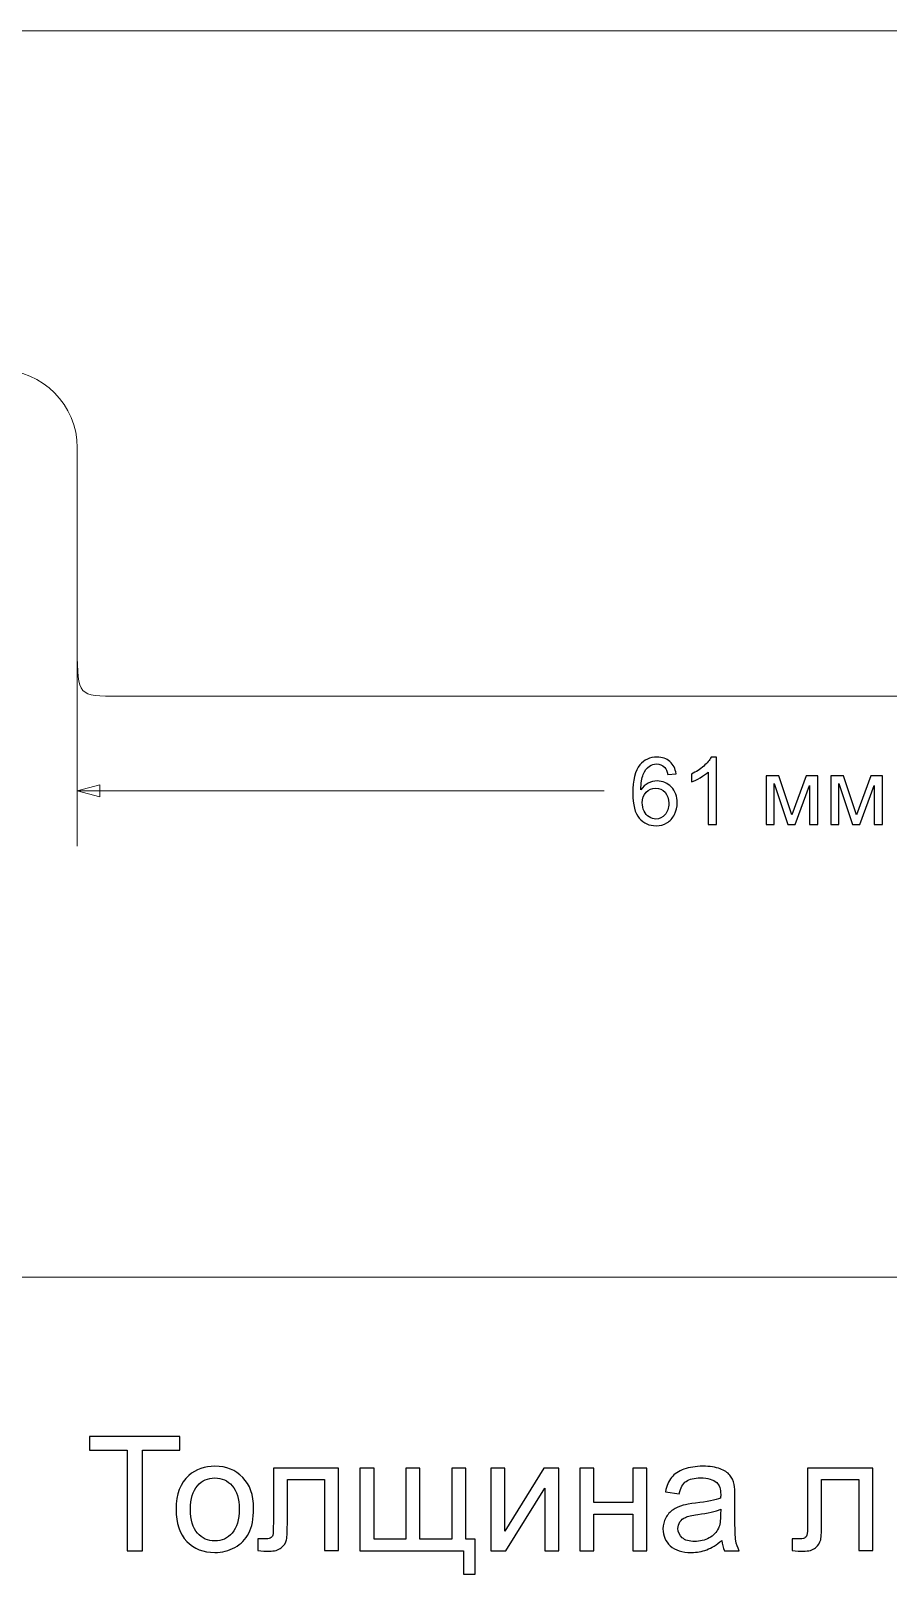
# Model space of a CAD drawing. Header units: centimetres. Extents: x -21 to 21, y -14.8 to 14.8.
# Drawn here: x 10.13 to 13.99, y -5.31 to 1.65 of the extents above; entities that cross this region are included whole.
import ezdxf

# ---------------------------------------------------------------- set-up
doc = ezdxf.new("R2010")
doc.units = ezdxf.units.CM
doc.header["$MEASUREMENT"] = 0
doc.layers.add('layer 1', color=7, linetype='Continuous')

msp = doc.modelspace()

# ---------------------------------------------------------------- linework, layer by layer
at = {"layer": 'layer 1', "color": 254, "lineweight": 20}
msp.add_open_spline([(-16.71213, 1.65152), (-16.71213, 1.65152), (16.28787, 1.65152), (16.28787, 1.65152), (16.28787, 1.65152), (16.28787, 1.65152), (16.28787, 0.45152), (16.28787, 0.45152), (16.28787, 0.45152), (16.28787, 0.45152), (17.78787, 0.45152), (17.78787, 0.45152), (17.78787, 0.45152), (17.78787, 0.45152), (17.78787, -1.34848), (17.78787, -1.34848), (17.78787, -1.34848), (17.78787, -1.34848), (17.34791, -1.34848), (17.34791, -1.34848), (17.34791, -1.34848), (17.13286, -1.34848), (17.13787, -1.3462), (17.13787, -1.1144), (17.13787, -1.1144), (17.13787, -1.1144), (17.13787, -0.22848), (17.13787, -0.22848), (17.13787, -0.22848), (17.13787, -0.03518), (16.98117, 0.12152), (16.78787, 0.12152), (16.78787, 0.12152), (16.59457, 0.12152), (16.43787, -0.03518), (16.43787, -0.22848), (16.43787, -0.22848), (16.43787, -0.22848), (16.43787, -1.10944), (16.43787, -1.10944), (16.43787, -1.10944), (16.43787, -1.35629), (16.43761, -1.34848), (16.20689, -1.34848), (16.20689, -1.34848), (16.20689, -1.34848), (10.52493, -1.34848), (10.52493, -1.34848), (10.52493, -1.34848), (10.34237, -1.34848), (10.33787, -1.34997), (10.33787, -1.13752), (10.33787, -1.13752), (10.33787, -1.13752), (10.33787, -0.22848), (10.33787, -0.22848), (10.33787, -0.22848), (10.33787, -0.03518), (10.18117, 0.12152), (9.98787, 0.12152), (9.98787, 0.12152), (9.79457, 0.12152), (9.63787, -0.03518), (9.63787, -0.22848), (9.63787, -0.22848), (9.63787, -0.22848), (9.63787, -1.14909), (9.63787, -1.14909), (9.63787, -1.14909), (9.63787, -1.3535), (9.63332, -1.34848), (9.44675, -1.34848), (9.44675, -1.34848), (9.44675, -1.34848), (3.95002, -1.34848), (3.95002, -1.34848), (3.95002, -1.34848), (3.53664, -1.34848), (3.53787, -1.35182), (3.53787, -0.86136), (3.53787, -0.86136), (3.53787, -0.86136), (3.53787, -0.22848), (3.53787, -0.22848), (3.53787, -0.22848), (3.53787, -0.03518), (3.38117, 0.12152), (3.18787, 0.12152), (3.18787, 0.12152), (2.99457, 0.12152), (2.83787, -0.03518), (2.83787, -0.22848), (2.83787, -0.22848), (2.83787, -0.22848), (2.83787, -0.86632), (2.83787, -0.86632), (2.83787, -0.86632), (2.83787, -1.35671), (2.83664, -1.34848), (2.43197, -1.34848), (2.43197, -1.34848), (2.43197, -1.34848), (-2.85623, -1.34848), (-2.85623, -1.34848), (-2.85623, -1.34848), (-3.2609, -1.34848), (-3.26213, -1.35671), (-3.26213, -0.86632), (-3.26213, -0.86632), (-3.26213, -0.86632), (-3.26213, -0.22848), (-3.26213, -0.22848), (-3.26213, -0.22848), (-3.26213, -0.03518), (-3.41883, 0.12152), (-3.61213, 0.12152), (-3.61213, 0.12152), (-3.80543, 0.12152), (-3.96213, -0.03518), (-3.96213, -0.22848), (-3.96213, -0.22848), (-3.96213, -0.22848), (-3.96213, -0.86136), (-3.96213, -0.86136), (-3.96213, -0.86136), (-3.96213, -1.35182), (-3.9609, -1.34848), (-4.37428, -1.34848), (-4.37428, -1.34848), (-4.37428, -1.34848), (-9.87101, -1.34848), (-9.87101, -1.34848), (-9.87101, -1.34848), (-10.05758, -1.34848), (-10.06213, -1.3535), (-10.06213, -1.14909), (-10.06213, -1.14909), (-10.06213, -1.14909), (-10.06213, -0.22848), (-10.06213, -0.22848), (-10.06213, -0.22848), (-10.06213, -0.03518), (-10.21883, 0.12152), (-10.41213, 0.12152), (-10.41213, 0.12152), (-10.60543, 0.12152), (-10.76213, -0.03518), (-10.76213, -0.22848), (-10.76213, -0.22848), (-10.76213, -0.22848), (-10.76213, -1.13752), (-10.76213, -1.13752), (-10.76213, -1.13752), (-10.76213, -1.34997), (-10.76663, -1.34848), (-10.94919, -1.34848), (-10.94919, -1.34848), (-10.94919, -1.34848), (-16.63115, -1.34848), (-16.63115, -1.34848), (-16.63115, -1.34848), (-16.86187, -1.34848), (-16.86213, -1.35629), (-16.86213, -1.10944), (-16.86213, -1.10944), (-16.86213, -1.10944), (-16.86213, -0.22848), (-16.86213, -0.22848), (-16.86213, -0.22848), (-16.86213, -0.03518), (-17.01883, 0.12152), (-17.21213, 0.12152), (-17.21213, 0.12152), (-17.40543, 0.12152), (-17.56213, -0.03518), (-17.56213, -0.22848), (-17.56213, -0.22848), (-17.56213, -0.22848), (-17.56213, -1.1144), (-17.56213, -1.1144), (-17.56213, -1.1144), (-17.56213, -1.3462), (-17.55712, -1.34848), (-17.77217, -1.34848), (-17.77217, -1.34848), (-17.77217, -1.34848), (-18.21213, -1.34848), (-18.21213, -1.34848), (-18.21213, -1.34848), (-18.21213, -1.34848), (-18.21213, 0.45152), (-18.21213, 0.45152), (-18.21213, 0.45152), (-18.21213, 0.45152), (-16.71213, 0.45152), (-16.71213, 0.45152), (-16.71213, 0.45152), (-16.71213, 0.45152), (-16.71213, 1.65152), (-16.71213, 1.65152)], degree=3, knots=[0, 0, 0, 0, 0.0196078, 0.0196078, 0.0196078, 0.0196078, 0.0392157, 0.0392157, 0.0392157, 0.0392157, 0.0588235, 0.0588235, 0.0588235, 0.0588235, 0.0784314, 0.0784314, 0.0784314, 0.0784314, 0.0980392, 0.0980392, 0.0980392, 0.0980392, 0.1176471, 0.1176471, 0.1176471, 0.1176471, 0.1372549, 0.1372549, 0.1372549, 0.1372549, 0.1568627, 0.1568627, 0.1568627, 0.1568627, 0.1764706, 0.1764706, 0.1764706, 0.1764706, 0.1960784, 0.1960784, 0.1960784, 0.1960784, 0.2156863, 0.2156863, 0.2156863, 0.2156863, 0.2352941, 0.2352941, 0.2352941, 0.2352941, 0.254902, 0.254902, 0.254902, 0.254902, 0.2745098, 0.2745098, 0.2745098, 0.2745098, 0.2941176, 0.2941176, 0.2941176, 0.2941176, 0.3137255, 0.3137255, 0.3137255, 0.3137255, 0.3333333, 0.3333333, 0.3333333, 0.3333333, 0.3529412, 0.3529412, 0.3529412, 0.3529412, 0.372549, 0.372549, 0.372549, 0.372549, 0.3921569, 0.3921569, 0.3921569, 0.3921569, 0.4117647, 0.4117647, 0.4117647, 0.4117647, 0.4313725, 0.4313725, 0.4313725, 0.4313725, 0.4509804, 0.4509804, 0.4509804, 0.4509804, 0.4705882, 0.4705882, 0.4705882, 0.4705882, 0.4901961, 0.4901961, 0.4901961, 0.4901961, 0.5098039, 0.5098039, 0.5098039, 0.5098039, 0.5294118, 0.5294118, 0.5294118, 0.5294118, 0.5490196, 0.5490196, 0.5490196, 0.5490196, 0.5686275, 0.5686275, 0.5686275, 0.5686275, 0.5882353, 0.5882353, 0.5882353, 0.5882353, 0.6078431, 0.6078431, 0.6078431, 0.6078431, 0.627451, 0.627451, 0.627451, 0.627451, 0.6470588, 0.6470588, 0.6470588, 0.6470588, 0.6666667, 0.6666667, 0.6666667, 0.6666667, 0.6862745, 0.6862745, 0.6862745, 0.6862745, 0.7058824, 0.7058824, 0.7058824, 0.7058824, 0.7254902, 0.7254902, 0.7254902, 0.7254902, 0.745098, 0.745098, 0.745098, 0.745098, 0.7647059, 0.7647059, 0.7647059, 0.7647059, 0.7843137, 0.7843137, 0.7843137, 0.7843137, 0.8039216, 0.8039216, 0.8039216, 0.8039216, 0.8235294, 0.8235294, 0.8235294, 0.8235294, 0.8431373, 0.8431373, 0.8431373, 0.8431373, 0.8627451, 0.8627451, 0.8627451, 0.8627451, 0.8823529, 0.8823529, 0.8823529, 0.8823529, 0.9019608, 0.9019608, 0.9019608, 0.9019608, 0.9215686, 0.9215686, 0.9215686, 0.9215686, 0.9411765, 0.9411765, 0.9411765, 0.9411765, 0.9607843, 0.9607843, 0.9607843, 0.9607843, 1, 1, 1, 1], dxfattribs=at)
at = {"layer": 'layer 1', "color": 155, "lineweight": 9}
for points in [[(10.33787, -0.933), (10.33787, -0.933), (10.33787, -2.02574), (10.33787, -2.02574)], [(10.33787, -1.77574), (10.33787, -1.77574), (12.71209, -1.77574), (12.71209, -1.77574)], [(17.78787, -3.96878), (17.78787, -3.96878), (0.79093, -3.96878), (0.79093, -3.96878)]]:
    msp.add_open_spline(points, degree=3, dxfattribs=at)
at = {"layer": 'layer 1', "color": 155}
for points, knots in [([(13.03637, -1.6989), (13.03637, -1.6989), (12.99954, -1.70186), (12.99954, -1.70186), (12.99954, -1.70186), (12.99623, -1.68726), (12.9915, -1.6766), (12.98536, -1.66997), (12.98536, -1.66997), (12.97527, -1.65932), (12.96278, -1.65403), (12.94797, -1.65403), (12.94797, -1.65403), (12.93604, -1.65403), (12.92546, -1.65734), (12.91636, -1.66397), (12.91636, -1.66397), (12.90465, -1.67251), (12.89547, -1.68493), (12.88863, -1.7013), (12.88863, -1.7013), (12.88186, -1.71774), (12.87833, -1.74109), (12.87805, -1.77136), (12.87805, -1.77136), (12.88701, -1.75774), (12.89801, -1.74758), (12.911, -1.74102), (12.911, -1.74102), (12.92398, -1.73439), (12.93752, -1.73107), (12.95178, -1.73107), (12.95178, -1.73107), (12.97661, -1.73107), (12.99778, -1.74024), (13.01528, -1.75852), (13.01528, -1.75852), (13.0327, -1.77679), (13.04145, -1.80036), (13.04145, -1.82935), (13.04145, -1.82935), (13.04145, -1.8484), (13.03736, -1.86604), (13.02918, -1.88241), (13.02918, -1.88241), (13.02092, -1.89878), (13.0097, -1.91127), (12.99531, -1.91995), (12.99531, -1.91995), (12.98099, -1.92863), (12.96469, -1.933), (12.94648, -1.933), (12.94648, -1.933), (12.91551, -1.933), (12.89018, -1.92157), (12.87057, -1.89878), (12.87057, -1.89878), (12.85102, -1.87599), (12.84122, -1.83839), (12.84122, -1.78603), (12.84122, -1.78603), (12.84122, -1.72747), (12.85208, -1.68486), (12.87374, -1.65826), (12.87374, -1.65826), (12.89265, -1.63512), (12.91812, -1.62355), (12.95022, -1.62355), (12.95022, -1.62355), (12.97407, -1.62355), (12.99369, -1.63025), (13.00893, -1.64358), (13.00893, -1.64358), (13.02417, -1.65692), (13.03334, -1.67533), (13.03637, -1.6989)], [0, 0, 0, 0, 0.05, 0.05, 0.05, 0.05, 0.1, 0.1, 0.1, 0.1, 0.15, 0.15, 0.15, 0.15, 0.2, 0.2, 0.2, 0.2, 0.25, 0.25, 0.25, 0.25, 0.3, 0.3, 0.3, 0.3, 0.35, 0.35, 0.35, 0.35, 0.4, 0.4, 0.4, 0.4, 0.45, 0.45, 0.45, 0.45, 0.5, 0.5, 0.5, 0.5, 0.55, 0.55, 0.55, 0.55, 0.6, 0.6, 0.6, 0.6, 0.65, 0.65, 0.65, 0.65, 0.7, 0.7, 0.7, 0.7, 0.75, 0.75, 0.75, 0.75, 0.8, 0.8, 0.8, 0.8, 0.85, 0.85, 0.85, 0.85, 0.9, 0.9, 0.9, 0.9, 1, 1, 1, 1]), ([(13.21805, -1.92792), (13.21805, -1.92792), (13.1808, -1.92792), (13.1808, -1.92792), (13.1808, -1.92792), (13.1808, -1.92792), (13.1808, -1.69071), (13.1808, -1.69071), (13.1808, -1.69071), (13.17184, -1.69932), (13.16005, -1.70786), (13.14552, -1.7164), (13.14552, -1.7164), (13.13098, -1.72493), (13.11786, -1.73135), (13.10629, -1.73559), (13.10629, -1.73559), (13.10629, -1.73559), (13.10629, -1.6996), (13.10629, -1.6996), (13.10629, -1.6996), (13.1271, -1.68987), (13.14531, -1.67801), (13.1609, -1.66404), (13.1609, -1.66404), (13.17649, -1.65014), (13.18757, -1.63667), (13.19406, -1.62355), (13.19406, -1.62355), (13.19406, -1.62355), (13.21805, -1.62355), (13.21805, -1.62355), (13.21805, -1.62355), (13.21805, -1.62355), (13.21805, -1.92792), (13.21805, -1.92792)], [0, 0, 0, 0, 0.1, 0.1, 0.1, 0.1, 0.2, 0.2, 0.2, 0.2, 0.3, 0.3, 0.3, 0.3, 0.4, 0.4, 0.4, 0.4, 0.5, 0.5, 0.5, 0.5, 0.6, 0.6, 0.6, 0.6, 0.7, 0.7, 0.7, 0.7, 0.8, 0.8, 0.8, 0.8, 1, 1, 1, 1]), ([(13.44284, -1.70821), (13.44284, -1.70821), (13.50013, -1.70821), (13.50013, -1.70821), (13.50013, -1.70821), (13.50013, -1.70821), (13.5582, -1.88403), (13.5582, -1.88403), (13.5582, -1.88403), (13.5582, -1.88403), (13.62247, -1.70821), (13.62247, -1.70821), (13.62247, -1.70821), (13.62247, -1.70821), (13.67567, -1.70821), (13.67567, -1.70821), (13.67567, -1.70821), (13.67567, -1.70821), (13.67567, -1.92792), (13.67567, -1.92792), (13.67567, -1.92792), (13.67567, -1.92792), (13.63842, -1.92792), (13.63842, -1.92792), (13.63842, -1.92792), (13.63842, -1.92792), (13.63842, -1.75104), (13.63842, -1.75104), (13.63842, -1.75104), (13.63842, -1.75104), (13.57372, -1.92792), (13.57372, -1.92792), (13.57372, -1.92792), (13.57372, -1.92792), (13.54042, -1.92792), (13.54042, -1.92792), (13.54042, -1.92792), (13.54042, -1.92792), (13.47925, -1.74257), (13.47925, -1.74257), (13.47925, -1.74257), (13.47925, -1.74257), (13.47925, -1.92792), (13.47925, -1.92792), (13.47925, -1.92792), (13.47925, -1.92792), (13.44284, -1.92792), (13.44284, -1.92792), (13.44284, -1.92792), (13.44284, -1.92792), (13.44284, -1.70821), (13.44284, -1.70821)], [0, 0, 0, 0, 0.0714286, 0.0714286, 0.0714286, 0.0714286, 0.1428571, 0.1428571, 0.1428571, 0.1428571, 0.2142857, 0.2142857, 0.2142857, 0.2142857, 0.2857143, 0.2857143, 0.2857143, 0.2857143, 0.3571429, 0.3571429, 0.3571429, 0.3571429, 0.4285714, 0.4285714, 0.4285714, 0.4285714, 0.5, 0.5, 0.5, 0.5, 0.5714286, 0.5714286, 0.5714286, 0.5714286, 0.6428571, 0.6428571, 0.6428571, 0.6428571, 0.7142857, 0.7142857, 0.7142857, 0.7142857, 0.7857143, 0.7857143, 0.7857143, 0.7857143, 0.8571429, 0.8571429, 0.8571429, 0.8571429, 1, 1, 1, 1]), ([(13.73388, -1.70821), (13.73388, -1.70821), (13.79117, -1.70821), (13.79117, -1.70821), (13.79117, -1.70821), (13.79117, -1.70821), (13.84924, -1.88403), (13.84924, -1.88403), (13.84924, -1.88403), (13.84924, -1.88403), (13.91351, -1.70821), (13.91351, -1.70821), (13.91351, -1.70821), (13.91351, -1.70821), (13.96671, -1.70821), (13.96671, -1.70821), (13.96671, -1.70821), (13.96671, -1.70821), (13.96671, -1.92792), (13.96671, -1.92792), (13.96671, -1.92792), (13.96671, -1.92792), (13.92946, -1.92792), (13.92946, -1.92792), (13.92946, -1.92792), (13.92946, -1.92792), (13.92946, -1.75104), (13.92946, -1.75104), (13.92946, -1.75104), (13.92946, -1.75104), (13.86476, -1.92792), (13.86476, -1.92792), (13.86476, -1.92792), (13.86476, -1.92792), (13.83146, -1.92792), (13.83146, -1.92792), (13.83146, -1.92792), (13.83146, -1.92792), (13.77029, -1.74257), (13.77029, -1.74257), (13.77029, -1.74257), (13.77029, -1.74257), (13.77029, -1.92792), (13.77029, -1.92792), (13.77029, -1.92792), (13.77029, -1.92792), (13.73388, -1.92792), (13.73388, -1.92792), (13.73388, -1.92792), (13.73388, -1.92792), (13.73388, -1.70821), (13.73388, -1.70821)], [0, 0, 0, 0, 0.0714286, 0.0714286, 0.0714286, 0.0714286, 0.1428571, 0.1428571, 0.1428571, 0.1428571, 0.2142857, 0.2142857, 0.2142857, 0.2142857, 0.2857143, 0.2857143, 0.2857143, 0.2857143, 0.3571429, 0.3571429, 0.3571429, 0.3571429, 0.4285714, 0.4285714, 0.4285714, 0.4285714, 0.5, 0.5, 0.5, 0.5, 0.5714286, 0.5714286, 0.5714286, 0.5714286, 0.6428571, 0.6428571, 0.6428571, 0.6428571, 0.7142857, 0.7142857, 0.7142857, 0.7142857, 0.7857143, 0.7857143, 0.7857143, 0.7857143, 0.8571429, 0.8571429, 0.8571429, 0.8571429, 1, 1, 1, 1]), ([(12.88397, -1.82971), (12.88397, -1.84255), (12.88672, -1.85483), (12.89216, -1.86654), (12.89216, -1.86654), (12.89759, -1.87825), (12.90521, -1.88714), (12.91488, -1.89328), (12.91488, -1.89328), (12.92461, -1.89942), (12.93491, -1.90252), (12.94585, -1.90252), (12.94585, -1.90252), (12.96172, -1.90252), (12.97527, -1.89617), (12.98649, -1.88347), (12.98649, -1.88347), (12.99771, -1.87077), (13.00335, -1.85356), (13.00335, -1.83175), (13.00335, -1.83175), (13.00335, -1.8108), (12.99778, -1.79429), (12.9867, -1.78222), (12.9867, -1.78222), (12.97562, -1.77016), (12.96151, -1.76409), (12.94437, -1.76409), (12.94437, -1.76409), (12.92758, -1.76409), (12.91325, -1.77016), (12.90154, -1.78222), (12.90154, -1.78222), (12.88983, -1.79429), (12.88397, -1.81009), (12.88397, -1.82971)], [0, 0, 0, 0, 0.1, 0.1, 0.1, 0.1, 0.2, 0.2, 0.2, 0.2, 0.3, 0.3, 0.3, 0.3, 0.4, 0.4, 0.4, 0.4, 0.5, 0.5, 0.5, 0.5, 0.6, 0.6, 0.6, 0.6, 0.7, 0.7, 0.7, 0.7, 0.8, 0.8, 0.8, 0.8, 1, 1, 1, 1])]:
    msp.add_open_spline(points, degree=3, knots=knots, dxfattribs=at)
at = {"layer": 'layer 1', "color": 155, "lineweight": 9}
msp.add_open_spline([(10.43946, -1.80296), (10.43946, -1.80296), (10.33787, -1.77574), (10.33787, -1.77574), (10.33787, -1.77574), (10.33787, -1.77574), (10.43946, -1.74851), (10.43946, -1.74851), (10.43946, -1.74851), (10.43946, -1.74851), (10.43946, -1.80296), (10.43946, -1.80296)], degree=3, knots=[0, 0, 0, 0, 0.25, 0.25, 0.25, 0.25, 0.5, 0.5, 0.5, 0.5, 1, 1, 1, 1], dxfattribs=at)
at = {"layer": 'layer 1', "color": 250}
for points, knots in [([(10.56271, -5.20212), (10.56271, -5.20212), (10.56271, -4.74805), (10.56271, -4.74805), (10.56271, -4.74805), (10.56271, -4.74805), (10.39315, -4.74805), (10.39315, -4.74805), (10.39315, -4.74805), (10.39315, -4.74805), (10.39315, -4.6877), (10.39315, -4.6877), (10.39315, -4.6877), (10.39315, -4.6877), (10.80052, -4.6877), (10.80052, -4.6877), (10.80052, -4.6877), (10.80052, -4.6877), (10.80052, -4.74805), (10.80052, -4.74805), (10.80052, -4.74805), (10.80052, -4.74805), (10.63096, -4.74805), (10.63096, -4.74805), (10.63096, -4.74805), (10.63096, -4.74805), (10.63096, -5.20212), (10.63096, -5.20212), (10.63096, -5.20212), (10.63096, -5.20212), (10.56271, -5.20212), (10.56271, -5.20212)], [0, 0, 0, 0, 0.1111111, 0.1111111, 0.1111111, 0.1111111, 0.2222222, 0.2222222, 0.2222222, 0.2222222, 0.3333333, 0.3333333, 0.3333333, 0.3333333, 0.4444444, 0.4444444, 0.4444444, 0.4444444, 0.5555556, 0.5555556, 0.5555556, 0.5555556, 0.6666667, 0.6666667, 0.6666667, 0.6666667, 0.7777778, 0.7777778, 0.7777778, 0.7777778, 1, 1, 1, 1]), ([(10.78304, -5.01568), (10.78304, -4.94683), (10.8022, -4.89582), (10.84064, -4.86265), (10.84064, -4.86265), (10.87261, -4.83511), (10.91176, -4.82134), (10.95786, -4.82134), (10.95786, -4.82134), (11.00899, -4.82134), (11.05091, -4.8381), (11.08348, -4.87163), (11.08348, -4.87163), (11.11593, -4.90504), (11.13221, -4.95138), (11.13221, -5.01041), (11.13221, -5.01041), (11.13221, -5.05831), (11.12503, -5.09591), (11.11066, -5.12333), (11.11066, -5.12333), (11.09629, -5.15075), (11.07533, -5.17206), (11.04779, -5.18727), (11.04779, -5.18727), (11.02037, -5.20248), (10.99031, -5.21002), (10.95786, -5.21002), (10.95786, -5.21002), (10.90566, -5.21002), (10.86351, -5.19338), (10.8313, -5.15997), (10.8313, -5.15997), (10.79908, -5.12656), (10.78304, -5.07843), (10.78304, -5.01568)], [0, 0, 0, 0, 0.1, 0.1, 0.1, 0.1, 0.2, 0.2, 0.2, 0.2, 0.3, 0.3, 0.3, 0.3, 0.4, 0.4, 0.4, 0.4, 0.5, 0.5, 0.5, 0.5, 0.6, 0.6, 0.6, 0.6, 0.7, 0.7, 0.7, 0.7, 0.8, 0.8, 0.8, 0.8, 1, 1, 1, 1]), ([(11.22141, -4.82924), (11.22141, -4.82924), (11.51526, -4.82924), (11.51526, -4.82924), (11.51526, -4.82924), (11.51526, -4.82924), (11.51526, -5.20176), (11.51526, -5.20176), (11.51526, -5.20176), (11.51526, -5.20176), (11.45204, -5.20176), (11.45204, -5.20176), (11.45204, -5.20176), (11.45204, -5.20176), (11.45204, -4.88169), (11.45204, -4.88169), (11.45204, -4.88169), (11.45204, -4.88169), (11.28464, -4.88169), (11.28464, -4.88169), (11.28464, -4.88169), (11.28464, -4.88169), (11.28464, -5.06717), (11.28464, -5.06717), (11.28464, -5.06717), (11.28464, -5.1104), (11.2832, -5.1389), (11.28045, -5.15279), (11.28045, -5.15279), (11.27757, -5.16656), (11.26991, -5.17853), (11.25734, -5.18883), (11.25734, -5.18883), (11.24464, -5.19913), (11.22644, -5.20428), (11.20261, -5.20428), (11.20261, -5.20428), (11.18788, -5.20428), (11.17088, -5.20332), (11.15172, -5.20152), (11.15172, -5.20152), (11.15172, -5.20152), (11.15172, -5.14895), (11.15172, -5.14895), (11.15172, -5.14895), (11.15172, -5.14895), (11.17938, -5.14895), (11.17938, -5.14895), (11.17938, -5.14895), (11.19243, -5.14895), (11.20177, -5.14764), (11.2074, -5.14488), (11.2074, -5.14488), (11.21303, -5.14225), (11.21674, -5.13794), (11.21866, -5.13207), (11.21866, -5.13207), (11.22045, -5.1262), (11.22141, -5.10716), (11.22141, -5.07495), (11.22141, -5.07495), (11.22141, -5.07495), (11.22141, -4.82924), (11.22141, -4.82924)], [0, 0, 0, 0, 0.0588235, 0.0588235, 0.0588235, 0.0588235, 0.1176471, 0.1176471, 0.1176471, 0.1176471, 0.1764706, 0.1764706, 0.1764706, 0.1764706, 0.2352941, 0.2352941, 0.2352941, 0.2352941, 0.2941176, 0.2941176, 0.2941176, 0.2941176, 0.3529412, 0.3529412, 0.3529412, 0.3529412, 0.4117647, 0.4117647, 0.4117647, 0.4117647, 0.4705882, 0.4705882, 0.4705882, 0.4705882, 0.5294118, 0.5294118, 0.5294118, 0.5294118, 0.5882353, 0.5882353, 0.5882353, 0.5882353, 0.6470588, 0.6470588, 0.6470588, 0.6470588, 0.7058824, 0.7058824, 0.7058824, 0.7058824, 0.7647059, 0.7647059, 0.7647059, 0.7647059, 0.8235294, 0.8235294, 0.8235294, 0.8235294, 0.8823529, 0.8823529, 0.8823529, 0.8823529, 1, 1, 1, 1]), ([(11.61189, -4.82924), (11.61189, -4.82924), (11.67512, -4.82924), (11.67512, -4.82924), (11.67512, -4.82924), (11.67512, -4.82924), (11.67512, -5.15039), (11.67512, -5.15039), (11.67512, -5.15039), (11.67512, -5.15039), (11.81881, -5.15039), (11.81881, -5.15039), (11.81881, -5.15039), (11.81881, -5.15039), (11.81881, -4.82924), (11.81881, -4.82924), (11.81881, -4.82924), (11.81881, -4.82924), (11.88203, -4.82924), (11.88203, -4.82924), (11.88203, -4.82924), (11.88203, -4.82924), (11.88203, -5.15039), (11.88203, -5.15039), (11.88203, -5.15039), (11.88203, -5.15039), (12.02573, -5.15039), (12.02573, -5.15039), (12.02573, -5.15039), (12.02573, -5.15039), (12.02573, -4.82924), (12.02573, -4.82924), (12.02573, -4.82924), (12.02573, -4.82924), (12.08895, -4.82924), (12.08895, -4.82924), (12.08895, -4.82924), (12.08895, -4.82924), (12.08895, -5.15039), (12.08895, -5.15039), (12.08895, -5.15039), (12.08895, -5.15039), (12.13062, -5.15039), (12.13062, -5.15039), (12.13062, -5.15039), (12.13062, -5.15039), (12.13062, -5.30773), (12.13062, -5.30773), (12.13062, -5.30773), (12.13062, -5.30773), (12.07817, -5.30773), (12.07817, -5.30773), (12.07817, -5.30773), (12.07817, -5.30773), (12.07817, -5.20212), (12.07817, -5.20212), (12.07817, -5.20212), (12.07817, -5.20212), (11.61189, -5.20212), (11.61189, -5.20212), (11.61189, -5.20212), (11.61189, -5.20212), (11.61189, -4.82924), (11.61189, -4.82924)], [0, 0, 0, 0, 0.0588235, 0.0588235, 0.0588235, 0.0588235, 0.1176471, 0.1176471, 0.1176471, 0.1176471, 0.1764706, 0.1764706, 0.1764706, 0.1764706, 0.2352941, 0.2352941, 0.2352941, 0.2352941, 0.2941176, 0.2941176, 0.2941176, 0.2941176, 0.3529412, 0.3529412, 0.3529412, 0.3529412, 0.4117647, 0.4117647, 0.4117647, 0.4117647, 0.4705882, 0.4705882, 0.4705882, 0.4705882, 0.5294118, 0.5294118, 0.5294118, 0.5294118, 0.5882353, 0.5882353, 0.5882353, 0.5882353, 0.6470588, 0.6470588, 0.6470588, 0.6470588, 0.7058824, 0.7058824, 0.7058824, 0.7058824, 0.7647059, 0.7647059, 0.7647059, 0.7647059, 0.8235294, 0.8235294, 0.8235294, 0.8235294, 0.8823529, 0.8823529, 0.8823529, 0.8823529, 1, 1, 1, 1]), ([(12.20091, -4.82924), (12.20091, -4.82924), (12.26413, -4.82924), (12.26413, -4.82924), (12.26413, -4.82924), (12.26413, -4.82924), (12.26413, -5.11363), (12.26413, -5.11363), (12.26413, -5.11363), (12.26413, -5.11363), (12.4398, -4.82924), (12.4398, -4.82924), (12.4398, -4.82924), (12.4398, -4.82924), (12.50769, -4.82924), (12.50769, -4.82924), (12.50769, -4.82924), (12.50769, -4.82924), (12.50769, -5.20212), (12.50769, -5.20212), (12.50769, -5.20212), (12.50769, -5.20212), (12.44447, -5.20212), (12.44447, -5.20212), (12.44447, -5.20212), (12.44447, -5.20212), (12.44447, -4.91953), (12.44447, -4.91953), (12.44447, -4.91953), (12.44447, -4.91953), (12.26904, -5.20212), (12.26904, -5.20212), (12.26904, -5.20212), (12.26904, -5.20212), (12.20091, -5.20212), (12.20091, -5.20212), (12.20091, -5.20212), (12.20091, -5.20212), (12.20091, -4.82924), (12.20091, -4.82924)], [0, 0, 0, 0, 0.0909091, 0.0909091, 0.0909091, 0.0909091, 0.1818182, 0.1818182, 0.1818182, 0.1818182, 0.2727273, 0.2727273, 0.2727273, 0.2727273, 0.3636364, 0.3636364, 0.3636364, 0.3636364, 0.4545455, 0.4545455, 0.4545455, 0.4545455, 0.5454545, 0.5454545, 0.5454545, 0.5454545, 0.6363636, 0.6363636, 0.6363636, 0.6363636, 0.7272727, 0.7272727, 0.7272727, 0.7272727, 0.8181818, 0.8181818, 0.8181818, 0.8181818, 1, 1, 1, 1]), ([(12.60229, -4.82924), (12.60229, -4.82924), (12.66551, -4.82924), (12.66551, -4.82924), (12.66551, -4.82924), (12.66551, -4.82924), (12.66551, -4.98443), (12.66551, -4.98443), (12.66551, -4.98443), (12.66551, -4.98443), (12.84082, -4.98443), (12.84082, -4.98443), (12.84082, -4.98443), (12.84082, -4.98443), (12.84082, -4.82924), (12.84082, -4.82924), (12.84082, -4.82924), (12.84082, -4.82924), (12.90404, -4.82924), (12.90404, -4.82924), (12.90404, -4.82924), (12.90404, -4.82924), (12.90404, -5.20212), (12.90404, -5.20212), (12.90404, -5.20212), (12.90404, -5.20212), (12.84082, -5.20212), (12.84082, -5.20212), (12.84082, -5.20212), (12.84082, -5.20212), (12.84082, -5.03687), (12.84082, -5.03687), (12.84082, -5.03687), (12.84082, -5.03687), (12.66551, -5.03687), (12.66551, -5.03687), (12.66551, -5.03687), (12.66551, -5.03687), (12.66551, -5.20212), (12.66551, -5.20212), (12.66551, -5.20212), (12.66551, -5.20212), (12.60229, -5.20212), (12.60229, -5.20212), (12.60229, -5.20212), (12.60229, -5.20212), (12.60229, -4.82924), (12.60229, -4.82924)], [0, 0, 0, 0, 0.0769231, 0.0769231, 0.0769231, 0.0769231, 0.1538462, 0.1538462, 0.1538462, 0.1538462, 0.2307692, 0.2307692, 0.2307692, 0.2307692, 0.3076923, 0.3076923, 0.3076923, 0.3076923, 0.3846154, 0.3846154, 0.3846154, 0.3846154, 0.4615385, 0.4615385, 0.4615385, 0.4615385, 0.5384615, 0.5384615, 0.5384615, 0.5384615, 0.6153846, 0.6153846, 0.6153846, 0.6153846, 0.6923077, 0.6923077, 0.6923077, 0.6923077, 0.7692308, 0.7692308, 0.7692308, 0.7692308, 0.8461538, 0.8461538, 0.8461538, 0.8461538, 1, 1, 1, 1]), ([(13.24256, -5.15542), (13.21909, -5.17542), (13.19646, -5.18943), (13.17478, -5.19769), (13.17478, -5.19769), (13.15311, -5.20595), (13.12988, -5.21002), (13.10497, -5.21002), (13.10497, -5.21002), (13.06402, -5.21002), (13.03253, -5.20008), (13.01049, -5.18009), (13.01049, -5.18009), (12.98846, -5.16021), (12.97744, -5.1347), (12.97744, -5.10369), (12.97744, -5.10369), (12.97744, -5.08549), (12.98164, -5.06885), (12.9899, -5.05376), (12.9899, -5.05376), (12.99828, -5.03867), (13.00918, -5.0267), (13.02259, -5.0176), (13.02259, -5.0176), (13.03612, -5.0085), (13.05121, -5.00155), (13.06809, -4.99688), (13.06809, -4.99688), (13.08054, -4.99365), (13.09934, -4.99053), (13.12437, -4.98742), (13.12437, -4.98742), (13.17538, -4.98143), (13.2131, -4.97413), (13.23717, -4.96575), (13.23717, -4.96575), (13.23741, -4.95713), (13.23753, -4.95162), (13.23753, -4.94934), (13.23753, -4.94934), (13.23753, -4.92372), (13.23154, -4.90564), (13.21957, -4.8951), (13.21957, -4.8951), (13.2034, -4.88085), (13.17933, -4.87378), (13.14748, -4.87378), (13.14748, -4.87378), (13.11766, -4.87378), (13.09563, -4.87905), (13.0815, -4.88947), (13.0815, -4.88947), (13.06725, -4.89989), (13.05683, -4.91833), (13.05001, -4.94491), (13.05001, -4.94491), (13.05001, -4.94491), (12.98822, -4.93629), (12.98822, -4.93629), (12.98822, -4.93629), (12.99385, -4.90983), (13.00307, -4.88839), (13.016, -4.87211), (13.016, -4.87211), (13.02893, -4.85582), (13.04761, -4.84337), (13.07204, -4.83451), (13.07204, -4.83451), (13.09635, -4.82577), (13.12473, -4.82134), (13.15682, -4.82134), (13.15682, -4.82134), (13.18867, -4.82134), (13.21466, -4.82505), (13.23465, -4.83259), (13.23465, -4.83259), (13.25453, -4.84014), (13.26926, -4.84948), (13.2786, -4.86085), (13.2786, -4.86085), (13.28794, -4.87223), (13.29452, -4.8866), (13.29836, -4.90396), (13.29836, -4.90396), (13.30039, -4.91474), (13.30147, -4.93413), (13.30147, -4.96203), (13.30147, -4.96203), (13.30147, -4.96203), (13.30147, -5.04585), (13.30147, -5.04585), (13.30147, -5.04585), (13.30147, -5.10441), (13.30279, -5.14141), (13.30542, -5.1571), (13.30542, -5.1571), (13.30794, -5.17278), (13.3132, -5.18775), (13.32087, -5.20212), (13.32087, -5.20212), (13.32087, -5.20212), (13.25477, -5.20212), (13.25477, -5.20212), (13.25477, -5.20212), (13.24842, -5.18883), (13.24435, -5.17326), (13.24256, -5.15542)], [0, 0, 0, 0, 0.0357143, 0.0357143, 0.0357143, 0.0357143, 0.0714286, 0.0714286, 0.0714286, 0.0714286, 0.1071429, 0.1071429, 0.1071429, 0.1071429, 0.1428571, 0.1428571, 0.1428571, 0.1428571, 0.1785714, 0.1785714, 0.1785714, 0.1785714, 0.2142857, 0.2142857, 0.2142857, 0.2142857, 0.25, 0.25, 0.25, 0.25, 0.2857143, 0.2857143, 0.2857143, 0.2857143, 0.3214286, 0.3214286, 0.3214286, 0.3214286, 0.3571429, 0.3571429, 0.3571429, 0.3571429, 0.3928571, 0.3928571, 0.3928571, 0.3928571, 0.4285714, 0.4285714, 0.4285714, 0.4285714, 0.4642857, 0.4642857, 0.4642857, 0.4642857, 0.5, 0.5, 0.5, 0.5, 0.5357143, 0.5357143, 0.5357143, 0.5357143, 0.5714286, 0.5714286, 0.5714286, 0.5714286, 0.6071429, 0.6071429, 0.6071429, 0.6071429, 0.6428571, 0.6428571, 0.6428571, 0.6428571, 0.6785714, 0.6785714, 0.6785714, 0.6785714, 0.7142857, 0.7142857, 0.7142857, 0.7142857, 0.75, 0.75, 0.75, 0.75, 0.7857143, 0.7857143, 0.7857143, 0.7857143, 0.8214286, 0.8214286, 0.8214286, 0.8214286, 0.8571429, 0.8571429, 0.8571429, 0.8571429, 0.8928571, 0.8928571, 0.8928571, 0.8928571, 0.9285714, 0.9285714, 0.9285714, 0.9285714, 1, 1, 1, 1]), ([(13.62908, -4.82924), (13.62908, -4.82924), (13.92293, -4.82924), (13.92293, -4.82924), (13.92293, -4.82924), (13.92293, -4.82924), (13.92293, -5.20176), (13.92293, -5.20176), (13.92293, -5.20176), (13.92293, -5.20176), (13.85971, -5.20176), (13.85971, -5.20176), (13.85971, -5.20176), (13.85971, -5.20176), (13.85971, -4.88169), (13.85971, -4.88169), (13.85971, -4.88169), (13.85971, -4.88169), (13.69231, -4.88169), (13.69231, -4.88169), (13.69231, -4.88169), (13.69231, -4.88169), (13.69231, -5.06717), (13.69231, -5.06717), (13.69231, -5.06717), (13.69231, -5.1104), (13.69087, -5.1389), (13.68812, -5.15279), (13.68812, -5.15279), (13.68524, -5.16656), (13.67758, -5.17853), (13.66501, -5.18883), (13.66501, -5.18883), (13.65231, -5.19913), (13.63411, -5.20428), (13.61028, -5.20428), (13.61028, -5.20428), (13.59555, -5.20428), (13.57855, -5.20332), (13.55939, -5.20152), (13.55939, -5.20152), (13.55939, -5.20152), (13.55939, -5.14895), (13.55939, -5.14895), (13.55939, -5.14895), (13.55939, -5.14895), (13.58705, -5.14895), (13.58705, -5.14895), (13.58705, -5.14895), (13.6001, -5.14895), (13.60944, -5.14764), (13.61507, -5.14488), (13.61507, -5.14488), (13.6207, -5.14225), (13.62441, -5.13794), (13.62633, -5.13207), (13.62633, -5.13207), (13.62812, -5.1262), (13.62908, -5.10716), (13.62908, -5.07495), (13.62908, -5.07495), (13.62908, -5.07495), (13.62908, -4.82924), (13.62908, -4.82924)], [0, 0, 0, 0, 0.0588235, 0.0588235, 0.0588235, 0.0588235, 0.1176471, 0.1176471, 0.1176471, 0.1176471, 0.1764706, 0.1764706, 0.1764706, 0.1764706, 0.2352941, 0.2352941, 0.2352941, 0.2352941, 0.2941176, 0.2941176, 0.2941176, 0.2941176, 0.3529412, 0.3529412, 0.3529412, 0.3529412, 0.4117647, 0.4117647, 0.4117647, 0.4117647, 0.4705882, 0.4705882, 0.4705882, 0.4705882, 0.5294118, 0.5294118, 0.5294118, 0.5294118, 0.5882353, 0.5882353, 0.5882353, 0.5882353, 0.6470588, 0.6470588, 0.6470588, 0.6470588, 0.7058824, 0.7058824, 0.7058824, 0.7058824, 0.7647059, 0.7647059, 0.7647059, 0.7647059, 0.8235294, 0.8235294, 0.8235294, 0.8235294, 0.8823529, 0.8823529, 0.8823529, 0.8823529, 1, 1, 1, 1]), ([(10.8477, -5.0158), (10.8477, -5.06346), (10.85812, -5.09914), (10.87895, -5.12273), (10.87895, -5.12273), (10.89991, -5.14644), (10.92613, -5.15829), (10.95786, -5.15829), (10.95786, -5.15829), (10.98924, -5.15829), (11.01534, -5.14644), (11.0363, -5.12261), (11.0363, -5.12261), (11.05713, -5.09878), (11.06755, -5.0625), (11.06755, -5.01376), (11.06755, -5.01376), (11.06755, -4.96778), (11.05701, -4.93294), (11.03606, -4.90935), (11.03606, -4.90935), (11.0151, -4.88564), (10.989, -4.87378), (10.95786, -4.87378), (10.95786, -4.87378), (10.92613, -4.87378), (10.89991, -4.88552), (10.87895, -4.90911), (10.87895, -4.90911), (10.85812, -4.9327), (10.8477, -4.96826), (10.8477, -5.0158)], [0, 0, 0, 0, 0.1111111, 0.1111111, 0.1111111, 0.1111111, 0.2222222, 0.2222222, 0.2222222, 0.2222222, 0.3333333, 0.3333333, 0.3333333, 0.3333333, 0.4444444, 0.4444444, 0.4444444, 0.4444444, 0.5555556, 0.5555556, 0.5555556, 0.5555556, 0.6666667, 0.6666667, 0.6666667, 0.6666667, 0.7777778, 0.7777778, 0.7777778, 0.7777778, 1, 1, 1, 1]), ([(13.23753, -5.01532), (13.21454, -5.02466), (13.18005, -5.03256), (13.13407, -5.03903), (13.13407, -5.03903), (13.10796, -5.04274), (13.08952, -5.04693), (13.07875, -5.0516), (13.07875, -5.0516), (13.06797, -5.05627), (13.05971, -5.0631), (13.05384, -5.07196), (13.05384, -5.07196), (13.04797, -5.08094), (13.04498, -5.09088), (13.04498, -5.10189), (13.04498, -5.10189), (13.04498, -5.11854), (13.05133, -5.13255), (13.06414, -5.14369), (13.06414, -5.14369), (13.07695, -5.15482), (13.09563, -5.16045), (13.12018, -5.16045), (13.12018, -5.16045), (13.14449, -5.16045), (13.16616, -5.15518), (13.1852, -5.14452), (13.1852, -5.14452), (13.20412, -5.13399), (13.21813, -5.1195), (13.22699, -5.10118), (13.22699, -5.10118), (13.23382, -5.08693), (13.23717, -5.06597), (13.23717, -5.03831), (13.23717, -5.03831), (13.23717, -5.03831), (13.23753, -5.01532), (13.23753, -5.01532)], [0, 0, 0, 0, 0.0909091, 0.0909091, 0.0909091, 0.0909091, 0.1818182, 0.1818182, 0.1818182, 0.1818182, 0.2727273, 0.2727273, 0.2727273, 0.2727273, 0.3636364, 0.3636364, 0.3636364, 0.3636364, 0.4545455, 0.4545455, 0.4545455, 0.4545455, 0.5454545, 0.5454545, 0.5454545, 0.5454545, 0.6363636, 0.6363636, 0.6363636, 0.6363636, 0.7272727, 0.7272727, 0.7272727, 0.7272727, 0.8181818, 0.8181818, 0.8181818, 0.8181818, 1, 1, 1, 1])]:
    msp.add_open_spline(points, degree=3, knots=knots, dxfattribs=at)

doc.saveas('drawing.dxf')
